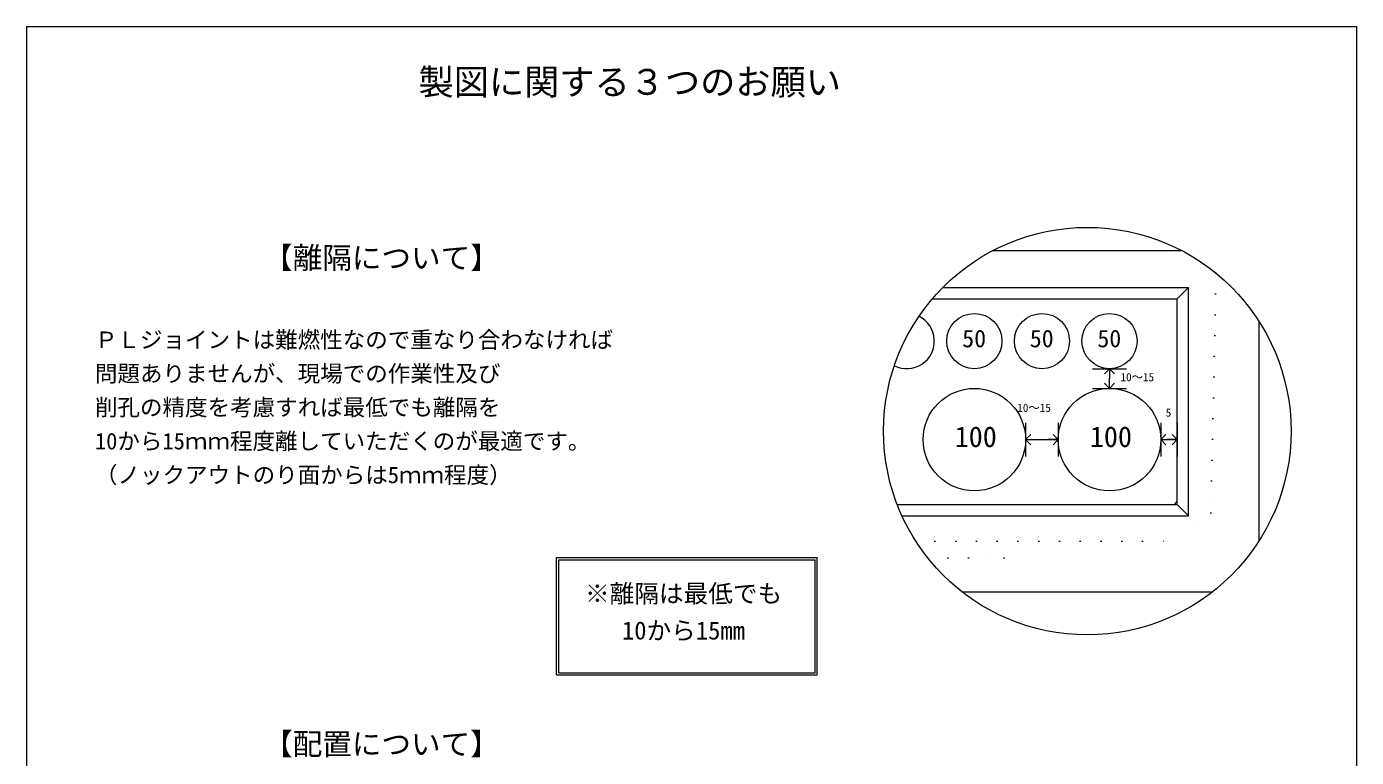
# Model space of a CAD drawing. Units: millimetres, scale not verified. Extents: x -6420 to 6420, y -3032 to 3032.
# Drawn here: x -6420 to -2340, y 790 to 3032 of the extents above; entities that cross this region are included whole.
import ezdxf
from ezdxf.enums import TextEntityAlignment as Align

# ---------------------------------------------------------------- set-up
doc = ezdxf.new("R2010")
doc.units = ezdxf.units.MM
doc.header["$LTSCALE"] = 20
doc.linetypes.add('DASHED1', pattern=[1.8, 1.2, -0.6])
doc.linetypes.add('USER5', pattern=[3.185, 0.01, -3.175])
for name, color, linetype, lineweight in [('0-2_waku', 7, 'Continuous', 18), ('0-3_gaikei', 7, 'Continuous', 18), ('0-4_kakure', 7, 'DASHED1', 5), ('0-5_sunpou', 7, 'Continuous', 5), ('0-7_hole', 7, 'Continuous', 18), ('0-8_uchigawa', 6, 'Continuous', 18), ('0-D_文字１', 7, 'Continuous', 18)]:
    doc.layers.add(name, color=color, linetype=linetype, lineweight=lineweight)
doc.styles.add('ＭＳ ゴシック', font='')
doc.styles.get('ＭＳ ゴシック').set_extended_font_data('MS Gothic')

# ---------------------------------------------------------------- blocks, each defined once
blk = doc.blocks.new('_Open90')
at = {"layer": '0-5_sunpou'}
blk.add_line((0, 0), (-1, 0), dxfattribs=at)
blk.add_lwpolyline([(-0.5, 0.5), (0, 0), (-0.5, -0.5)], dxfattribs=at)

msp = doc.modelspace()

# ---------------------------------------------------------------- linework, layer by layer
at = {"layer": '0-2_waku'}
for p, q in [((-6420, 3032.32), (-2340, 3032.32)), ((-6420, 3032.32), (-2340, 3032.32)), ((-6420, 3032.32), (-6420, -2667.68)), ((-2340, 3032.32), (-2340, -2667.68))]:
    msp.add_line(p, q, dxfattribs=at)
at = {"layer": '0-3_gaikei'}
for p, q in [((-2873.51, 2343.94), (-3457.68, 2343.94)), ((-2638.55, 1454.95), (-2638.55, 2127.44)), ((-3550.41, 1298.5), (-2780.78, 1298.5))]:
    msp.add_line(p, q, dxfattribs=at)
at = {"layer": '0-4_kakure', "linetype": 'USER5', "lineweight": 18}
for p, q in [((-3692.04, 1454.02), (-3633.1, 1454.02)), ((-3633.1, 1454.02), (-2872.78, 1454.02)), ((-3633.1, 1454.02), (-2872.78, 1454.02)), ((-3593.44, 1402.18), (-3597.63, 1339.34)), ((-3593.44, 1402.18), (-3455.2, 1402.18))]:
    msp.add_line(p, q, dxfattribs=at)
for points in [[(-2770.57, 2275.75), (-2786.38, 1540.42), (-2872.78, 1454.02)], [(-3593.44, 1402.18), (-3420.64, 1402.18), (-3368.8, 1454.02)]]:
    msp.add_lwpolyline(points, dxfattribs=at)
at = {"layer": '0-5_sunpou', "color": 150, "lineweight": 18}
for p, q in [((-3149.26, 1982.78), (-3045.58, 1982.78)), ((-3149.26, 1922.3), (-3045.58, 1922.3)), ((-3354.89, 1816.9), (-3354.89, 1713.22)), ((-3254.67, 1816.9), (-3254.67, 1713.22)), ((-2940.03, 1816.9), (-2940.03, 1713.22)), ((-2890.06, 1816.9), (-2890.06, 1713.22)), ((-3354.89, 1765.06), (-3254.67, 1765.06)), ((-2940.03, 1765.06), (-2890.06, 1765.06)), ((-2890.06, 1576.19), (-2899.62, 1566.34))]:
    msp.add_line(p, q, dxfattribs=at)
msp.add_circle((-3165.59, 1791.2), 625.17, dxfattribs=at)
at = {"layer": '0-7_hole'}
for centre, radius in [((-3512.14, 2067.46), 84.67), ((-3304.78, 2067.46), 84.67), ((-3097.42, 2067.46), 84.67), ((-3512.14, 1765.06), 157.25), ((-3097.42, 1765.06), 157.25)]:
    msp.add_circle(centre, radius, dxfattribs=at)
msp.add_arc((-3719.5, 2067.46), 84.67, 243.19936, 63.78529, dxfattribs=at)
at = {"layer": '0-8_uchigawa'}
for p, q in [((-3609.29, 2231.62), (-2855.5, 2231.62)), ((-2855.5, 1531.78), (-2855.5, 2231.62)), ((-3641.11, 2197.06), (-3633.1, 2197.06)), ((-2890.06, 1566.34), (-2890.06, 2197.06)), ((-3748.93, 1566.34), (-3633.1, 1566.34)), ((-3633.1, 1566.34), (-2890.06, 1566.34)), ((-2855.5, 1531.78), (-2890.06, 1566.34)), ((-3734.4, 1531.78), (-3633.1, 1531.78)), ((-3633.1, 1531.78), (-2855.5, 1531.78)), ((-4793.96, 1403.33), (-3993.96, 1403.33)), ((-4793.96, 1043.33), (-4793.96, 1403.33)), ((-4787.29, 1396.66), (-4000.62, 1396.66)), ((-4787.29, 1049.99), (-4787.29, 1396.66)), ((-4000.62, 1049.99), (-4000.62, 1396.66)), ((-3993.96, 1043.33), (-3993.96, 1403.33)), ((-4793.96, 1043.33), (-3993.96, 1043.33)), ((-4787.29, 1049.99), (-4000.62, 1049.99))]:
    msp.add_line(p, q, dxfattribs=at)
msp.add_lwpolyline([(-3633.1, 2197.06), (-2890.06, 2197.06), (-2855.5, 2231.62)], dxfattribs=at)

# ---------------------------------------------------------------- block references
at = {"layer": '0-5_sunpou', "xscale": 31.104, "yscale": 31.104}
for p, rotation in [((-3097.42, 1982.78), 90), ((-3097.42, 1922.3), 270), ((-3354.89, 1765.06), 180), ((-2940.03, 1765.06), 180)]:
    msp.add_blockref('_Open90', p, dxfattribs=dict(at, rotation=rotation))
for p in [(-3254.67, 1765.06), (-2890.06, 1765.06)]:
    msp.add_blockref('_Open90', p, dxfattribs=at)

# ---------------------------------------------------------------- texts
at = {"layer": '0-D_文字１', "style": 'ＭＳ ゴシック'}
for s, height, p in [('製図に関する３つのお願い', 79.18, (-5217.41, 2799.26)), ('【離隔について】', 66.51, (-5694.21, 2269.8)), ('ＰＬジョイントは難燃性なので重なり合わなければ', 50.67, (-6210.36, 2030.97)), ('50', 53.84, (-3549.45, 2032.3)), ('50', 53.84, (-3342.09, 2032.3)), ('50', 53.84, (-3134.73, 2032.3)), ('問題ありませんが、現場での作業性及び', 50.67, (-6210.36, 1927.29)), ('10～15', 25.34, (-3064.01, 1936.54)), ('削孔の精度を考慮すれば最低でも離隔を', 50.67, (-6210.36, 1823.61)), ('10～15', 25.34, (-3380.71, 1842.54)), ('5', 25.34, (-2925.15, 1827.83)), ('100', 63.34, (-3572.52, 1723.28)), ('100', 63.34, (-3157.8, 1723.28)), ('10から15ｍｍ程度離していただくのが最適です。', 50.67, (-6210.36, 1719.93)), ('（ノックアウトのり面からは5ｍｍ程度）', 50.67, (-6210.36, 1616.25)), ('※離隔は最低でも', 55.43, (-4706.69, 1248.57)), ('\u3000 10から15mm', 55.43, (-4706.69, 1135.17)), ('【配置について】', 66.51, (-5694.21, 778))]:
    msp.add_text(s, height=height, dxfattribs=at).set_placement(p, align=Align.BOTTOM_LEFT)

doc.saveas('drawing.dxf')
